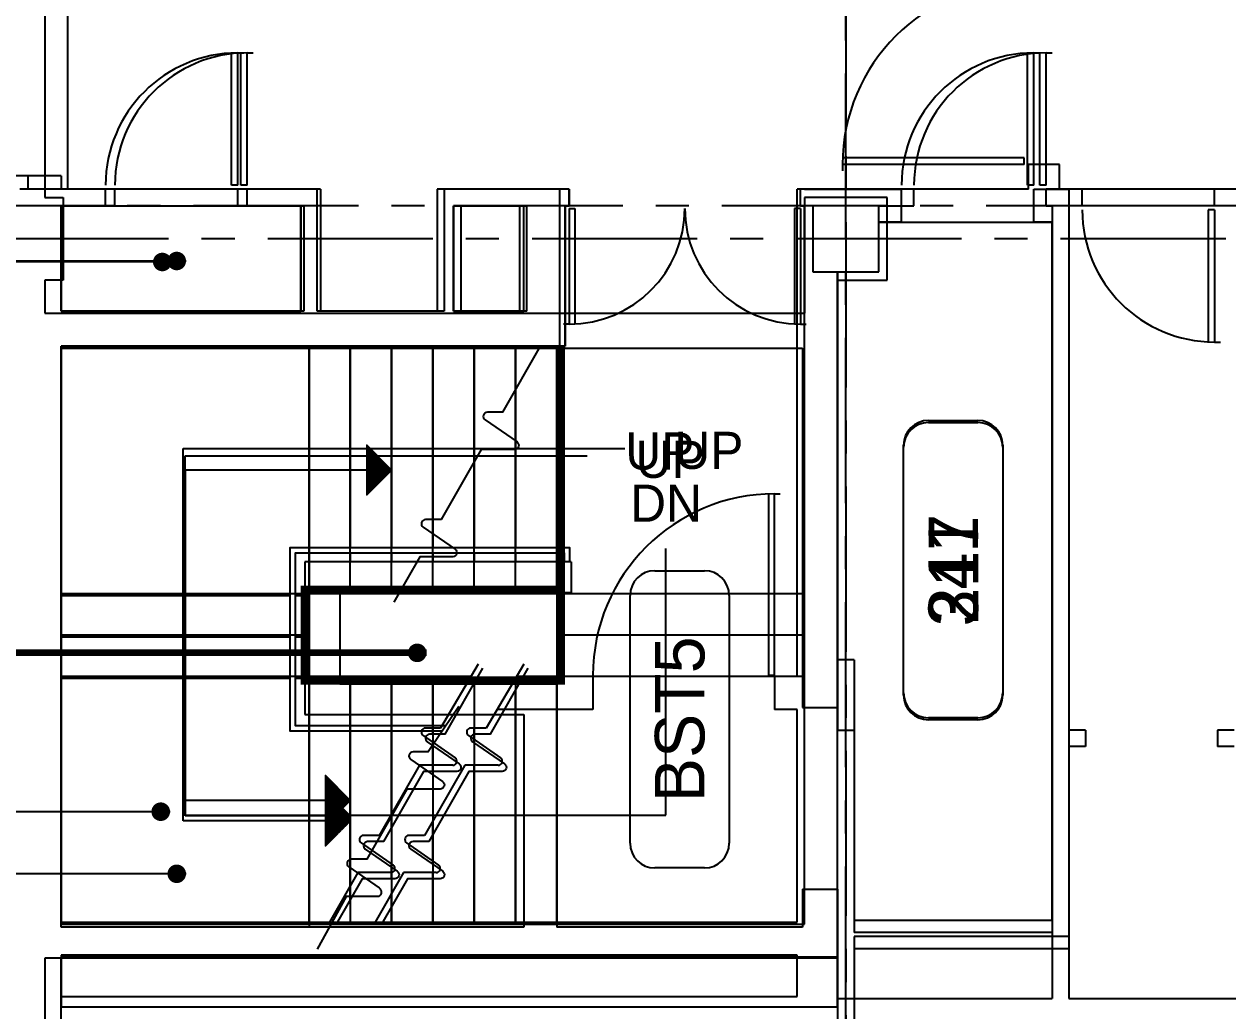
# Model space of a CAD drawing. Header units: inches. Extents: x -116 to 4157, y -436 to 3586.
# Drawn here: x 1763 to 2054.6, y 2678 to 2917 of the extents above; entities that cross this region are included whole.
import ezdxf
from ezdxf.enums import TextEntityAlignment as Align

# ---------------------------------------------------------------- set-up
doc = ezdxf.new("R2010")
doc.units = ezdxf.units.IN
doc.header["$LTSCALE"] = 32
doc.header["$MEASUREMENT"] = 0
doc.linetypes.add('CENTER', pattern=[2, 1.25, -0.25, 0.25, -0.25])
doc.layers.get('0').update_dxf_attribs({"color": 5, "linetype": 'CONTINUOUS'})
for name, color, linetype in [('F1-BLDG1', 7, 'CONTINUOUS'), ('F1-BLDG3', 161, 'CONTINUOUS'), ('F1-BRKLINE', 201, 'CONTINUOUS'), ('F1-DOOR1', 3, 'CONTINUOUS'), ('f1-handrail', 3, 'CONTINUOUS'), ('f1-mtxt', 4, 'CONTINUOUS'), ('F1-RMNOS', 3, 'CONTINUOUS'), ('F1-STAIR1', 24, 'CONTINUOUS'), ('F2-BLDG1', 7, 'CONTINUOUS'), ('F2-BLDG3', 161, 'CONTINUOUS'), ('f2-bldg4', 2, 'CONTINUOUS'), ('F2-BRKLINE', 201, 'CONTINUOUS'), ('F2-DOOR1', 3, 'CONTINUOUS'), ('F2-MTEXT', 4, 'CONTINUOUS'), ('F2-RMNOS', 3, 'CONTINUOUS'), ('F2-STAIR1', 24, 'CONTINUOUS'), ('F2-STAIR2', 32, 'CONTINUOUS'), ('F3-BLDG1', 7, 'CONTINUOUS'), ('F3-BLDG3', 161, 'CONTINUOUS'), ('f3-bldg4', 2, 'CONTINUOUS'), ('F3-BRKLINE', 201, 'CONTINUOUS'), ('F3-DOOR1', 3, 'CONTINUOUS'), ('F3-MTXT', 4, 'CONTINUOUS'), ('F3-RMNOS', 3, 'CONTINUOUS'), ('F3-STAIR1', 24, 'CONTINUOUS'), ('F3-STAIR2', 32, 'CONTINUOUS'), ('FB-BLDG1', 7, 'CONTINUOUS'), ('FB-BRKLINE', 201, 'CONTINUOUS'), ('fb-handrail', 3, 'CONTINUOUS'), ('fb-mtxt', 4, 'CONTINUOUS'), ('FB-RMNOS', 3, 'CONTINUOUS'), ('FB-STAIR1', 24, 'CONTINUOUS')]:
    doc.layers.add(name, color=color, linetype=linetype)
for name, color, linetype, plot in [('F1-CENTER-MISC', 240, 'CENTER', False), ('F1-COLUMN1', 8, 'CONTINUOUS', False), ('F2-COLUMN1', 8, 'CONTINUOUS', False), ('F3-COLUMN1', 8, 'CONTINUOUS', False), ('fb-centermisc1', 20, 'CENTER', False)]:
    doc.layers.add(name, color=color, linetype=linetype, plot=plot)
doc.styles.add('mtxt', font='noting.shx')
doc.styles.add('RMNOS', font='HANDLET.SHX')
doc.styles.get("Standard").update_dxf_attribs({"font": 'TXT.SHX'})
doc.dimstyles.new('STANDARD$7', dxfattribs={"dimscale": 96, "dimtxt": 0.104167, "dimasz": 0.125, "dimexe": 0.0625, "dimexo": 0.0625, "dimgap": 0.052083, "dimtad": 1, "dimdec": 4, "dimzin": 3, "dimdsep": 46, "dimlunit": 4, "dimtxsty": 'Standard', "dimcen": 0.09375, "dimclrd": 2, "dimclre": 256, "dimclrt": 3, "dimadec": 0, "dimazin": 0, "dimtfac": 0.75, "dimtdec": 4, "dimtmove": 1, "dimatfit": 3, "dimfxl": 1, "dimfrac": 1, "dimtolj": 1, "dimtzin": 0, "dimarcsym": 0})

# ---------------------------------------------------------------- blocks, each defined once
blk = doc.blocks.new('ADR-42L')
for p, q in [((0, 43), (-1.5, 43)), ((0, 1), (0, 43)), ((1.5, 1), (1.5, 42.97)), ((0, 1), (1.5, 1))]:
    blk.add_line(p, q)
blk.add_arc((0, 1), 42, 0, 90)
blk = doc.blocks.new('ADR-48R')
for p, q in [((-1.5, 1), (-1.5, 48.98)), ((0, 1), (0, 49)), ((0, 49), (1.5, 49)), ((0, 1), (-1.5, 1))]:
    blk.add_line(p, q)
blk.add_arc((0, 1), 48, 90, 180)
blk = doc.blocks.new('ADR-32R')
for p, q in [((-1.5, 1), (-1.5, 32.96)), ((0, 1), (0, 33)), ((0, 33), (1.5, 33)), ((0, 1), (-1.5, 1))]:
    blk.add_line(p, q)
blk.add_arc((0, 1), 32, 90, 180)
blk = doc.blocks.new('ADR-30L')
for p, q in [((0, 31), (-1.5, 31)), ((0, 1), (0, 31)), ((1.5, 1), (1.5, 30.96)), ((0, 1), (1.5, 1))]:
    blk.add_line(p, q)
blk.add_arc((0, 1), 30, 0, 90)
blk = doc.blocks.new('ADR-30R')
for p, q in [((-1.5, 1), (-1.5, 30.96)), ((0, 31), (1.5, 31)), ((0, 1), (0, 31)), ((0, 1), (-1.5, 1))]:
    blk.add_line(p, q)
blk.add_arc((0, 1), 30, 90, 180)
blk = doc.blocks.new('ADR-32L')
for p, q in [((0, 33), (-1.5, 33)), ((0, 1), (0, 33)), ((1.5, 1), (1.5, 32.96)), ((0, 1), (1.5, 1))]:
    blk.add_line(p, q)
blk.add_arc((0, 1), 32, 0, 90)
blk = doc.blocks.new('RMNOS')
at = {"color": 11}
for p, q in [((-0.3125, 0.125), (0.3125, 0.125)), ((-0.375, -0.0625), (-0.375, 0.0625)), ((0.375, 0.0625), (0.375, -0.0625)), ((0.3125, -0.125), (-0.3125, -0.125))]:
    blk.add_line(p, q, dxfattribs=at)
for centre, start, end in [((-0.3125, 0.0625), 90, 180), ((0.3125, 0.0625), 0, 90), ((-0.3125, -0.0625), 180, 270), ((0.3125, -0.0625), 270, 0)]:
    blk.add_arc(centre, 0.0625, start, end, dxfattribs=at)
at = {"color": 9, "style": 'RMNOS'}
blk.add_attdef('ROOM', text='', height=0.125, dxfattribs=at).set_placement((0, 0), align=Align.MIDDLE)
blk = doc.blocks.new('*X27')
at = {"color": 0}
for p, q in [((1.5, 1.4925), (1.5075, 1.4925)), ((1.5, 1.485), (1.515, 1.485)), ((1.5, 1.4775), (1.5225, 1.4775)), ((1.5, 1.47), (1.53, 1.47)), ((1.5, 1.4625), (1.5375, 1.4625)), ((1.5, 1.455), (1.545, 1.455)), ((1.5, 1.4475), (1.5525, 1.4475)), ((1.5, 1.44), (1.56, 1.44)), ((1.5, 1.4325), (1.5675, 1.4325)), ((1.5, 1.425), (1.575, 1.425)), ((1.5, 1.4175), (1.5825, 1.4175)), ((1.5, 1.41), (1.59, 1.41)), ((1.5, 1.4025), (1.5975, 1.4025)), ((1.5, 1.395), (1.605, 1.395)), ((1.5, 1.3875), (1.6125, 1.3875)), ((1.5, 1.38), (1.62, 1.38)), ((1.5, 1.3725), (1.6275, 1.3725)), ((1.5, 1.365), (1.635, 1.365)), ((1.5, 1.3575), (1.6425, 1.3575)), ((1.5, 1.35), (1.65, 1.35)), ((1.5, 1.3425), (1.6575, 1.3425)), ((1.5, 1.335), (1.665, 1.335)), ((1.5, 1.3275), (1.6725, 1.3275)), ((1.5, 1.32), (1.68, 1.32)), ((1.5, 1.3125), (1.6875, 1.3125)), ((1.5, 1.305), (1.695, 1.305)), ((1.5, 1.2975), (1.7025, 1.2975)), ((1.5, 1.29), (1.71, 1.29)), ((1.5, 1.2825), (1.7175, 1.2825)), ((1.5, 1.275), (1.725, 1.275)), ((1.5, 1.2675), (1.7325, 1.2675)), ((1.5, 1.26), (1.74, 1.26)), ((1.5, 1.2525), (1.7475, 1.2525)), ((1.5, 1.245), (1.755, 1.245)), ((1.5, 1.2375), (1.7625, 1.2375)), ((1.5, 1.23), (1.77, 1.23)), ((1.5, 1.2225), (1.7775, 1.2225)), ((1.5, 1.215), (1.785, 1.215)), ((1.5, 1.2075), (1.7925, 1.2075)), ((1.5, 1.2), (1.8, 1.2)), ((1.5, 1.1925), (1.8075, 1.1925)), ((1.5, 1.185), (1.815, 1.185)), ((1.5, 1.1775), (1.8225, 1.1775)), ((1.5, 1.17), (1.83, 1.17)), ((1.5, 1.1625), (1.8375, 1.1625)), ((1.5, 1.155), (1.845, 1.155)), ((1.5, 1.1475), (1.8525, 1.1475)), ((1.5, 1.14), (1.86, 1.14)), ((1.5, 1.1325), (1.8675, 1.1325)), ((1.5, 1.125), (1.875, 1.125)), ((1.5, 1.1175), (1.8825, 1.1175)), ((1.5, 1.11), (1.89, 1.11)), ((1.5, 1.1025), (1.8975, 1.1025)), ((1.5, 1.095), (1.905, 1.095)), ((1.5, 1.0875), (1.9125, 1.0875)), ((1.5, 1.08), (1.92, 1.08)), ((1.5, 1.0725), (1.9275, 1.0725)), ((1.5, 1.065), (1.935, 1.065)), ((1.5, 1.0575), (1.9425, 1.0575)), ((1.5, 1.05), (1.95, 1.05)), ((1.5, 1.0425), (1.9575, 1.0425)), ((1.5, 1.035), (1.965, 1.035)), ((1.5, 1.0275), (1.9725, 1.0275)), ((1.5, 1.02), (1.98, 1.02)), ((1.5, 1.0125), (1.9875, 1.0125)), ((1.5, 1.005), (1.995, 1.005)), ((1.5, 0.9975), (1.9975, 0.9975)), ((1.5, 0.99), (1.99, 0.99)), ((1.5, 0.9825), (1.9825, 0.9825)), ((1.5, 0.975), (1.975, 0.975)), ((1.5, 0.9675), (1.9675, 0.9675)), ((1.5, 0.96), (1.96, 0.96)), ((1.5, 0.9525), (1.9525, 0.9525)), ((1.5, 0.945), (1.945, 0.945)), ((1.5, 0.9375), (1.9375, 0.9375)), ((1.5, 0.93), (1.93, 0.93)), ((1.5, 0.9225), (1.9225, 0.9225)), ((1.5, 0.915), (1.915, 0.915)), ((1.5, 0.9075), (1.9075, 0.9075)), ((1.5, 0.9), (1.9, 0.9)), ((1.5, 0.8925), (1.8925, 0.8925)), ((1.5, 0.885), (1.885, 0.885)), ((1.5, 0.8775), (1.8775, 0.8775)), ((1.5, 0.87), (1.87, 0.87)), ((1.5, 0.8625), (1.8625, 0.8625)), ((1.5, 0.855), (1.855, 0.855)), ((1.5, 0.8475), (1.8475, 0.8475)), ((1.5, 0.84), (1.84, 0.84)), ((1.5, 0.8325), (1.8325, 0.8325)), ((1.5, 0.825), (1.825, 0.825)), ((1.5, 0.8175), (1.8175, 0.8175)), ((1.5, 0.81), (1.81, 0.81)), ((1.5, 0.8025), (1.8025, 0.8025)), ((1.5, 0.795), (1.795, 0.795)), ((1.5, 0.7875), (1.7875, 0.7875)), ((1.5, 0.78), (1.78, 0.78)), ((1.5, 0.7725), (1.7725, 0.7725)), ((1.5, 0.765), (1.765, 0.765)), ((1.5, 0.7575), (1.7575, 0.7575)), ((1.5, 0.75), (1.75, 0.75)), ((1.5, 0.7425), (1.7425, 0.7425)), ((1.5, 0.735), (1.735, 0.735)), ((1.5, 0.7275), (1.7275, 0.7275)), ((1.5, 0.72), (1.72, 0.72)), ((1.5, 0.7125), (1.7125, 0.7125)), ((1.5, 0.705), (1.705, 0.705)), ((1.5, 0.6975), (1.6975, 0.6975)), ((1.5, 0.69), (1.69, 0.69)), ((1.5, 0.6825), (1.6825, 0.6825)), ((1.5, 0.675), (1.675, 0.675)), ((1.5, 0.6675), (1.6675, 0.6675)), ((1.5, 0.66), (1.66, 0.66)), ((1.5, 0.6525), (1.6525, 0.6525)), ((1.5, 0.645), (1.645, 0.645)), ((1.5, 0.6375), (1.6375, 0.6375)), ((1.5, 0.63), (1.63, 0.63)), ((1.5, 0.6225), (1.6225, 0.6225)), ((1.5, 0.615), (1.615, 0.615)), ((1.5, 0.6075), (1.6075, 0.6075)), ((1.5, 0.6), (1.6, 0.6)), ((1.5, 0.5925), (1.5925, 0.5925)), ((1.5, 0.585), (1.585, 0.585)), ((1.5, 0.5775), (1.5775, 0.5775)), ((1.5, 0.57), (1.57, 0.57)), ((1.5, 0.5625), (1.5625, 0.5625)), ((1.5, 0.555), (1.555, 0.555)), ((1.5, 0.5475), (1.5475, 0.5475)), ((1.5, 0.54), (1.54, 0.54)), ((1.5, 0.5325), (1.5325, 0.5325)), ((1.5, 0.525), (1.525, 0.525)), ((1.5, 0.5175), (1.5175, 0.5175)), ((1.5, 0.51), (1.51, 0.51)), ((1.5, 0.5025), (1.5025, 0.5025))]:
    blk.add_line(p, q, dxfattribs=at)
blk = doc.blocks.new('ARROW2')
blk.add_line((-0.5, 0), (-1, 0))
blk.add_lwpolyline([(0, 0), (-0.5, 0.5), (-0.5, -0.5)], close=True)
blk.add_blockref('*X27', (-2, -1))
blk = doc.blocks.new('ARROWD')
blk.add_line((0, 0), (-1, 0))
at = {"const_width": 0.1875}
blk.add_lwpolyline([(-0.28125, 0, 1), (-0.09375, 0, 1)], format="xyb", close=True, dxfattribs=at)

msp = doc.modelspace()

# ---------------------------------------------------------------- linework, layer by layer
at = {"layer": 'F1-BLDG1'}
for p, q in [((2013.78, 2883), (2006.28, 2883)), ((2006.28, 2877), (2006.28, 2883)), ((2013.78, 2877), (2013.78, 2883)), ((1834.78, 2877), (1762.03, 2877)), ((1834.78, 2877), (1834.78, 2847.5)), ((1864.78, 2877), (1864.78, 2847.5)), ((1892.78, 2877), (1864.78, 2877)), ((1892.78, 2839), (1892.78, 2877)), ((1950.28, 2759), (1950.28, 2877)), ((2006.28, 2877), (1950.28, 2877)), ((2163.03, 2877), (2013.78, 2877)), ((2129.78, 2873), (2016.03, 2873)), ((2016.03, 2873), (2016.03, 2681)), ((1864.78, 2847.5), (1834.78, 2847.5)), ((1892.78, 2839), (1772.03, 2839)), ((1772.03, 2839), (1772.03, 2699.5)), ((1900.78, 2759), (1882.32, 2759)), ((1900.78, 2759), (1900.78, 2751)), ((1950.28, 2759), (1944.78, 2759)), ((1944.78, 2759), (1944.78, 2751)), ((1900.78, 2751), (1877.75, 2751)), ((1950.28, 2751), (1944.78, 2751)), ((1950.28, 2699.5), (1950.28, 2751)), ((1772.03, 2699.5), (1950.28, 2699.5)), ((1950.28, 2681.5), (1950.28, 2691.5)), ((2016.03, 2681), (2060.03, 2681))]:
    msp.add_line(p, q, dxfattribs=at)
at = {"layer": 'F1-BLDG3'}
for p, q in [((1772.03, 2847.5), (1772.03, 2873)), ((1772.03, 2873), (1830.78, 2873)), ((1830.78, 2873), (1830.78, 2847.5)), ((1868.78, 2873), (1884.78, 2873)), ((1868.78, 2873), (1868.78, 2847.5)), ((1884.78, 2847.5), (1884.78, 2873)), ((1970.03, 2857), (1970.03, 2869)), ((1970.03, 2869), (2012.03, 2869)), ((2012.03, 2869), (2012.03, 2681)), ((1960.03, 2857), (1970.03, 2857)), ((1960.03, 2681), (1960.03, 2857)), ((1830.78, 2847.5), (1772.03, 2847.5)), ((1884.78, 2847.5), (1868.78, 2847.5)), ((1950.28, 2691.5), (1772.03, 2691.5)), ((1772.03, 2691.5), (1772.03, 2681.5)), ((1772.03, 2681.5), (1950.28, 2681.5)), ((1960.03, 2681), (2012.03, 2681))]:
    msp.add_line(p, q, dxfattribs=at)
at = {"layer": 'F1-BRKLINE'}
for p, q in [((1873.03, 2762), (1863.89, 2746.5)), ((1884.03, 2762), (1874.89, 2746.5)), ((1863.89, 2746.5), (1860.23, 2746.5)), ((1874.89, 2746.5), (1871.23, 2746.5)), ((1859.66, 2744.68), (1867.4, 2739.32)), ((1870.66, 2744.68), (1878.4, 2739.32)), ((1858.75, 2737.5), (1849.03, 2720.5)), ((1866.83, 2737.5), (1858.75, 2737.5)), ((1869.75, 2737.5), (1860.03, 2720.5)), ((1877.83, 2737.5), (1869.75, 2737.5)), ((1849.03, 2720.5), (1845.23, 2720.5)), ((1860.03, 2720.5), (1856.23, 2720.5)), ((1844.66, 2718.68), (1852.4, 2713.32)), ((1855.66, 2718.68), (1863.4, 2713.32)), ((1843.89, 2711.5), (1837.03, 2699.5)), ((1851.83, 2711.5), (1843.89, 2711.5)), ((1854.89, 2711.5), (1848.03, 2699.5)), ((1862.83, 2711.5), (1854.89, 2711.5))]:
    msp.add_line(p, q, dxfattribs=at)
for centre, start, end in [((1860.23, 2745.5), 90, 235.3048), ((1871.23, 2745.5), 90, 235.3048), ((1866.83, 2738.5), 270, 55.3048), ((1877.83, 2738.5), 270, 55.3048), ((1845.23, 2719.5), 90, 235.3048), ((1851.83, 2712.5), 270, 55.3048), ((1862.83, 2712.5), 270, 55.3048)]:
    msp.add_arc(centre, 1, start, end, dxfattribs=at)
at = {"layer": 'F1-CENTER-MISC'}
for p, q in [((1962.03, 3317), (1962.03, 2417)), ((3956.03, 2873), (1688.03, 2873))]:
    msp.add_line(p, q, dxfattribs=at)
at = {"layer": 'F1-COLUMN1'}
for p, q in [((1970.03, 2873), (1954.03, 2873)), ((1954.03, 2873), (1954.03, 2857)), ((1970.03, 2857), (1970.03, 2873)), ((1954.03, 2857), (1970.03, 2857))]:
    msp.add_line(p, q, dxfattribs=at)
at = {"layer": 'f1-handrail'}
msp.add_line((1892.03, 2779.37), (1892.03, 2780.62), dxfattribs=at)
for points in [[(1892.03, 2780.62), (1830.41, 2780.62), (1830.41, 2757.37), (1870.3, 2757.37)], [(1892.03, 2779.37), (1831.66, 2779.37), (1831.66, 2758.62), (1871.04, 2758.62)]]:
    msp.add_lwpolyline(points, dxfattribs=at)
at = {"layer": 'f1-mtxt'}
for p, q in [((1802.03, 2725.25), (1802.03, 2812.41)), ((1802.03, 2812.41), (1899.37, 2812.41)), ((1830.03, 2725.25), (1802.03, 2725.25))]:
    msp.add_line(p, q, dxfattribs=at)
at = {"layer": 'F1-STAIR1'}
for p, q in [((1832.03, 2839), (1832.03, 2780.62)), ((1842.03, 2780.62), (1842.03, 2839)), ((1852.03, 2780.62), (1852.03, 2839)), ((1862.03, 2780.62), (1862.03, 2839)), ((1872.03, 2780.62), (1872.03, 2839)), ((1882.03, 2780.62), (1882.03, 2839)), ((1892.03, 2839), (1892.03, 2780.62)), ((1830.41, 2779), (1772.03, 2779)), ((1892.03, 2779), (1831.66, 2779)), ((1832.03, 2779.37), (1832.03, 2758.62)), ((1842.03, 2779), (1842.03, 2779.37)), ((1852.03, 2779), (1852.03, 2779.37)), ((1862.03, 2779), (1862.03, 2779.37)), ((1872.03, 2779), (1872.03, 2779.37)), ((1882.03, 2779), (1882.03, 2779.37)), ((1892.03, 2779.37), (1892.03, 2759)), ((1830.41, 2769), (1772.03, 2769)), ((1832.03, 2769), (1831.66, 2769)), ((1830.41, 2759), (1772.03, 2759)), ((1871.32, 2759), (1831.66, 2759)), ((1842.03, 2758.62), (1842.03, 2759)), ((1852.03, 2758.62), (1852.03, 2759)), ((1862.03, 2758.62), (1862.03, 2759)), ((1832.03, 2757.37), (1832.03, 2699.5)), ((1842.03, 2708.25), (1842.03, 2757.37)), ((1852.03, 2725.75), (1852.03, 2757.37)), ((1862.03, 2746.5), (1862.03, 2757.37)), ((1882.03, 2699.5), (1882.03, 2751)), ((1892.03, 2751), (1892.03, 2699.5)), ((1872.03, 2743.73), (1872.03, 2746.5)), ((1862.03, 2737.5), (1862.03, 2743.04)), ((1872.03, 2699.5), (1872.03, 2737.5)), ((1862.03, 2714.27), (1862.03, 2724)), ((1852.03, 2711.52), (1852.03, 2713.58)), ((1862.03, 2699.5), (1862.03, 2711.5)), ((1852.03, 2699.5), (1852.03, 2706.5))]:
    msp.add_line(p, q, dxfattribs=at)
msp.add_arc((1856.23, 2719.5), 1, 90, 235.3048, dxfattribs=at)
at = {"layer": 'F2-BLDG1'}
for p, q in [((1772.03, 2880.25), (1756.03, 2880.25)), ((1772.03, 2880.25), (1772.03, 2877)), ((1782.78, 2877), (1772.03, 2877)), ((1782.78, 2873), (1782.78, 2877)), ((1814.78, 2873), (1814.78, 2877)), ((1834.03, 2877), (1814.78, 2877)), ((1834.03, 2847.5), (1834.03, 2877)), ((1863.03, 2877), (1863.03, 2847.5)), ((1895.03, 2877), (1863.03, 2877)), ((1895.03, 2877), (1895.03, 2873)), ((1952.03, 2877), (1951.03, 2877)), ((1951.03, 2873), (1951.03, 2877)), ((1978.53, 2877), (1952.03, 2877)), ((1978.53, 2873), (1978.53, 2877)), ((2019.28, 2877), (2010.53, 2877)), ((2010.53, 2873), (2010.53, 2877)), ((2019.28, 2873), (2019.28, 2877)), ((2051.28, 2873), (2051.28, 2877)), ((2197.28, 2877), (2051.28, 2877)), ((1772.03, 2847.5), (1772.03, 2873)), ((1772.03, 2873), (1782.78, 2873)), ((1814.78, 2873), (1830.03, 2873)), ((1830.03, 2873), (1830.03, 2847.5)), ((1894.03, 2873), (1894.03, 2839)), ((1894.03, 2873), (1895.03, 2873)), ((1951.03, 2873), (1952.03, 2873)), ((1952.03, 2699), (1952.03, 2873)), ((1970.03, 2873), (1978.53, 2873)), ((1970.03, 2857), (1970.03, 2873)), ((2010.53, 2873), (2012.03, 2873)), ((2012.03, 2873), (2012.03, 2697)), ((2016.03, 2873), (2016.03, 2693)), ((2019.28, 2873), (2016.03, 2873)), ((2056.03, 2873), (2051.28, 2873)), ((1960.03, 2763), (1960.03, 2857)), ((1960.03, 2857), (1970.03, 2857)), ((1830.03, 2847.5), (1772.03, 2847.5)), ((1863.03, 2847.5), (1834.03, 2847.5)), ((1894.03, 2839), (1772.03, 2839)), ((1772.03, 2839), (1772.03, 2699)), ((1964.03, 2763), (1960.03, 2763)), ((1964.03, 2763), (1964.03, 2697)), ((1772.03, 2699), (1952.03, 2699)), ((2012.03, 2697), (1964.03, 2697)), ((2016.03, 2693), (1964.03, 2693)), ((1964.03, 2693), (1964.03, 2633.25))]:
    msp.add_line(p, q, dxfattribs=at)
at = {"layer": 'F2-BLDG3'}
for p, q in [((1867.03, 2847.5), (1867.03, 2873)), ((1867.03, 2873), (1883.03, 2873)), ((1883.03, 2873), (1883.03, 2847.5)), ((1883.03, 2847.5), (1867.03, 2847.5)), ((1772.03, 2673.5), (1772.03, 2691)), ((1772.03, 2691), (1960.03, 2691)), ((1960.03, 2691), (1960.03, 2673.5))]:
    msp.add_line(p, q, dxfattribs=at)
at = {"layer": 'f2-bldg4'}
msp.add_line((1773.53, 2973), (1773.53, 2877), dxfattribs=at)
at = {"layer": 'F2-BRKLINE'}
for points in [[(1874.03, 2761), (1864.89, 2745), (1861.23, 2745, 0.735278), (1860.66, 2743.18), (1868.4, 2737.82, -0.735278), (1867.83, 2736), (1859.75, 2736), (1850.03, 2719), (1846.23, 2719, 0.735278), (1845.66, 2717.18), (1853.4, 2711.82, -0.735278), (1852.83, 2710), (1844.89, 2710), (1838.6, 2699)], [(1885.03, 2761), (1875.89, 2745), (1872.23, 2745, 0.735278), (1871.66, 2743.18), (1879.4, 2737.82, -0.735278), (1878.83, 2736), (1870.75, 2736), (1861.03, 2719), (1857.23, 2719, 0.735278), (1856.66, 2717.18), (1864.4, 2711.82, -0.735278), (1863.83, 2710), (1855.89, 2710), (1849.6, 2699)]]:
    msp.add_lwpolyline(points, format="xyb", dxfattribs=at)
at = {"layer": 'F2-COLUMN1'}
for p, q in [((1954.03, 2873), (1954.03, 2857)), ((1970.03, 2873), (1954.03, 2873)), ((1970.03, 2857), (1970.03, 2873)), ((1954.03, 2857), (1970.03, 2857))]:
    msp.add_line(p, q, dxfattribs=at)
at = {"layer": 'F2-MTEXT'}
for p, q in [((1802.03, 2729), (1802.03, 2812.41)), ((1802.03, 2812.41), (1899.37, 2812.41)), ((1830.03, 2729), (1802.03, 2729))]:
    msp.add_line(p, q, dxfattribs=at)
at = {"layer": 'F2-RMNOS', "color": 3}
for p, q in [((1786.75, 2859.38), (1736.62, 2859.38)), ((1798.75, 2859.38), (1786.75, 2859.38)), ((1786.38, 2726.25), (1736.62, 2726.25)), ((1798.38, 2726.25), (1786.38, 2726.25))]:
    msp.add_line(p, q, dxfattribs=at)
at = {"layer": 'F2-RMNOS', "color": 3, "const_width": 2.25}
for points in [[(1795.38, 2859.38, 1), (1797.62, 2859.38, 1)], [(1795, 2726.25, 1), (1797.25, 2726.25, 1)]]:
    msp.add_lwpolyline(points, format="xyb", close=True, dxfattribs=at)
at = {"layer": 'F2-STAIR1'}
for p, q in [((1832.03, 2780), (1832.03, 2839)), ((1842.03, 2780), (1842.03, 2839)), ((1852.03, 2780), (1852.03, 2839)), ((1862.03, 2780), (1862.03, 2839)), ((1872.03, 2780), (1872.03, 2839)), ((1882.03, 2780), (1882.03, 2839)), ((1892.03, 2780), (1892.03, 2839)), ((1832.03, 2779), (1772.03, 2779)), ((1952.03, 2779), (1892.03, 2779)), ((1832.03, 2769), (1772.03, 2769)), ((1952.03, 2769), (1892.03, 2769)), ((1832.03, 2759), (1772.03, 2759)), ((1832.03, 2699), (1832.03, 2759)), ((1842.03, 2705), (1842.03, 2759)), ((1852.03, 2722.5), (1852.03, 2759)), ((1862.03, 2745), (1862.03, 2759)), ((1892.03, 2699), (1892.03, 2759)), ((1952.03, 2759), (1892.03, 2759)), ((1882.03, 2699), (1882.03, 2755.75)), ((1872.03, 2742.92), (1872.03, 2744.98)), ((1862.03, 2736), (1862.03, 2742.23)), ((1872.03, 2699), (1872.03, 2736)), ((1862.03, 2713.46), (1862.03, 2720.75)), ((1852.03, 2710), (1852.03, 2712.77)), ((1862.03, 2699), (1862.03, 2710))]:
    msp.add_line(p, q, dxfattribs=at)
at = {"layer": 'F2-STAIR2', "const_width": 2}
msp.add_lwpolyline([(1884.03, 2758), (1893.03, 2758), (1893.03, 2780), (1831.03, 2780), (1831.03, 2758), (1872.03, 2758)], dxfattribs=at)
at = {"layer": 'F3-BLDG1'}
for p, q in [((1764.03, 2880.25), (1756.03, 2880.25)), ((1764.03, 2877), (1764.03, 2880.25)), ((1785.03, 2877), (1764.03, 2877)), ((1785.03, 2873), (1785.03, 2877)), ((1834.03, 2877), (1817.03, 2877)), ((1817.03, 2873), (1817.03, 2877)), ((1834.03, 2847.5), (1834.03, 2877)), ((1863.03, 2877), (1863.03, 2847.5)), ((1895.03, 2877), (1863.03, 2877)), ((1895.03, 2873), (1895.03, 2877)), ((1952.03, 2877), (1951.03, 2877)), ((1951.03, 2873), (1951.03, 2877)), ((1952.03, 2877), (1975.53, 2877)), ((1975.53, 2869), (1975.53, 2877)), ((2007.53, 2869), (2007.53, 2877)), ((2007.53, 2877), (2016.03, 2877)), ((2016.03, 2877), (2016.03, 2746)), ((1772.03, 2873), (1772.03, 2847.5)), ((1785.03, 2873), (1772.03, 2873)), ((1830.03, 2873), (1817.03, 2873)), ((1830.03, 2847.5), (1830.03, 2873)), ((1894.03, 2839), (1894.03, 2873)), ((1895.03, 2873), (1894.03, 2873)), ((1952.03, 2873), (1951.03, 2873)), ((1952.03, 2699), (1952.03, 2873)), ((1975.53, 2869), (1970.03, 2869)), ((1970.03, 2857), (1970.03, 2869)), ((2012.03, 2869), (2007.53, 2869)), ((2012.03, 2700), (2012.03, 2869)), ((1960.03, 2857), (1960.03, 2746)), ((1960.03, 2857), (1970.03, 2857)), ((1772.03, 2847.5), (1830.03, 2847.5)), ((1863.03, 2847.5), (1834.03, 2847.5)), ((1772.03, 2699), (1772.03, 2839)), ((1772.03, 2839), (1894.03, 2839)), ((1960.03, 2746), (1964.03, 2746)), ((1964.03, 2746), (1964.03, 2700)), ((2020.03, 2746), (2016.03, 2746)), ((2020.03, 2746), (2020.03, 2742)), ((2056.03, 2746), (2052.03, 2746)), ((2052.03, 2746), (2052.03, 2742)), ((2020.03, 2742), (2016.03, 2742)), ((2016.03, 2742), (2016.03, 2696)), ((2056.03, 2742), (2052.03, 2742)), ((1964.03, 2700), (2012.03, 2700)), ((1772.03, 2699), (1952.03, 2699)), ((2016.03, 2696), (1964.03, 2696)), ((1964.03, 2696), (1964.03, 2641.5))]:
    msp.add_line(p, q, dxfattribs=at)
at = {"layer": 'F3-BLDG3'}
for p, q in [((1884.03, 2873), (1867.03, 2873)), ((1867.03, 2873), (1867.03, 2847.5)), ((1884.03, 2847.5), (1884.03, 2873)), ((1867.03, 2847.5), (1884.03, 2847.5)), ((1772.03, 2691), (1772.03, 2679)), ((1960.03, 2691), (1772.03, 2691)), ((1960.03, 2679), (1960.03, 2691)), ((1772.03, 2679), (1960.03, 2679))]:
    msp.add_line(p, q, dxfattribs=at)
at = {"layer": 'f3-bldg4'}
msp.add_line((1773.53, 2973), (1773.53, 2877), dxfattribs=at)
at = {"layer": 'F3-BRKLINE'}
msp.add_lwpolyline([(1888.03, 2839), (1878.89, 2823), (1875.23, 2823, 0.735278), (1874.66, 2821.18), (1882.4, 2815.82, -0.735278), (1881.83, 2814), (1873.75, 2814), (1864.03, 2797), (1860.23, 2797, 0.735278), (1859.66, 2795.18), (1867.4, 2789.82, -0.735278), (1866.83, 2788), (1858.89, 2788), (1852.6, 2777)], format="xyb", dxfattribs=at)
at = {"layer": 'F3-COLUMN1'}
for p, q in [((1970.03, 2873), (1954.03, 2873)), ((1954.03, 2873), (1954.03, 2857)), ((1970.03, 2857), (1970.03, 2873)), ((1954.03, 2857), (1970.03, 2857))]:
    msp.add_line(p, q, dxfattribs=at)
at = {"layer": 'F3-MTXT'}
for p, q in [((1802.03, 2809), (1802.03, 2725.45)), ((1840.03, 2809), (1802.03, 2809)), ((1918.46, 2725.45), (1918.46, 2789.97)), ((1802.03, 2725.45), (1918.46, 2725.45))]:
    msp.add_line(p, q, dxfattribs=at)
at = {"layer": 'F3-RMNOS', "color": 3}
for p, q in [((1790.25, 2859.62), (1736.6, 2859.62)), ((1802.25, 2859.62), (1790.25, 2859.62)), ((1790.25, 2711.21), (1736.6, 2711.21)), ((1802.25, 2711.21), (1790.25, 2711.21))]:
    msp.add_line(p, q, dxfattribs=at)
at = {"layer": 'F3-RMNOS', "color": 3, "const_width": 2.25}
for points in [[(1798.88, 2859.62, 1), (1801.12, 2859.62, 1)], [(1798.88, 2711.21, 1), (1801.12, 2711.21, 1)]]:
    msp.add_lwpolyline(points, format="xyb", close=True, dxfattribs=at)
at = {"layer": 'F3-STAIR1'}
for p, q in [((1832.03, 2779), (1832.03, 2839)), ((1842.03, 2779), (1842.03, 2839)), ((1852.03, 2779), (1852.03, 2839)), ((1862.03, 2797), (1862.03, 2839)), ((1872.03, 2811), (1872.03, 2839)), ((1882.03, 2828.5), (1882.03, 2839)), ((1882.03, 2814.02), (1882.03, 2816.08)), ((1862.03, 2788), (1862.03, 2793.54)), ((1832.03, 2779), (1772.03, 2779)), ((1952.03, 2779), (1892.03, 2779)), ((1832.03, 2769), (1772.03, 2769)), ((1952.03, 2769), (1892.03, 2769)), ((1832.03, 2759), (1772.03, 2759)), ((1832.03, 2759), (1832.03, 2699)), ((1842.03, 2759), (1842.03, 2699)), ((1852.03, 2759), (1852.03, 2699)), ((1862.03, 2759), (1862.03, 2699)), ((1872.03, 2759), (1872.03, 2699)), ((1882.03, 2759), (1882.03, 2699)), ((1952.03, 2759), (1892.03, 2759)), ((1892.03, 2759), (1892.03, 2699))]:
    msp.add_line(p, q, dxfattribs=at)
at = {"layer": 'F3-STAIR2', "const_width": 2}
msp.add_lwpolyline([(1893.03, 2839), (1893.03, 2758), (1831.03, 2758), (1831.03, 2780), (1854.03, 2780)], dxfattribs=at)
at = {"layer": 'FB-BLDG1'}
for p, q in [((1768.03, 2957), (1768.03, 2875)), ((1768.03, 2875), (1772.53, 2875)), ((1772.53, 2875), (1772.53, 2855)), ((1972.03, 2875), (1952.03, 2875)), ((1952.03, 2875), (1952.03, 2855)), ((1972.03, 2855), (1972.03, 2875)), ((1772.53, 2855), (1768.03, 2855)), ((1768.03, 2855), (1768.03, 2847)), ((1952.03, 2855), (1952.03, 2847)), ((1960.03, 2855), (1960.03, 2751.5)), ((1960.03, 2855), (1972.03, 2855)), ((1768.03, 2847), (1952.03, 2847)), ((1772.03, 2698.25), (1772.03, 2838.5)), ((1772.03, 2838.5), (1951.53, 2838.5)), ((1951.53, 2838.5), (1951.53, 2751.5)), ((1895.53, 2786.75), (1831.03, 2786.75)), ((1831.03, 2786.75), (1831.03, 2749.75)), ((1895.53, 2786.75), (1895.53, 2779.25)), ((1839.53, 2779.25), (1839.53, 2757.25)), ((1895.53, 2779.25), (1839.53, 2779.25)), ((1839.53, 2757.25), (1892.03, 2757.25)), ((1892.03, 2757.25), (1892.03, 2698.25)), ((1831.03, 2749.75), (1884.03, 2749.75)), ((1884.03, 2749.75), (1884.03, 2698.25)), ((1951.53, 2751.5), (1960.03, 2751.5)), ((1951.53, 2707.5), (1951.53, 2698.25)), ((1951.53, 2707.5), (1960.03, 2707.5)), ((1960.03, 2707.5), (1960.03, 2690.75)), ((1884.03, 2698.25), (1772.03, 2698.25)), ((1951.53, 2698.25), (1892.03, 2698.25)), ((1960.03, 2690.75), (1768.03, 2690.75)), ((1768.03, 2690.75), (1768.03, 2595))]:
    msp.add_line(p, q, dxfattribs=at)
at = {"layer": 'FB-BRKLINE'}
msp.add_lwpolyline([(1868.31, 2751.74), (1860.88, 2740.74), (1857.23, 2740.74, 0.735278), (1856.66, 2738.92), (1864.39, 2733.56, -0.735278), (1863.83, 2731.74), (1855.74, 2731.74), (1846.03, 2714.74), (1842.23, 2714.74, 0.735278), (1841.66, 2712.92), (1849.03, 2707.82, -0.587164), (1848.83, 2705.74), (1841.03, 2705.74), (1834.03, 2692.99)], format="xyb", dxfattribs=at)
at = {"layer": 'fb-centermisc1'}
for p, q in [((1962.03, 2417), (1962.03, 3317)), ((3910.03, 2865), (1745.03, 2865))]:
    msp.add_line(p, q, dxfattribs=at)
at = {"layer": 'fb-handrail'}
for points in [[(1895.16, 2786.75), (1895.16, 2790.12), (1827.41, 2790.12), (1827.41, 2745.87), (1864.35, 2745.87)], [(1893.91, 2786.75), (1893.91, 2788.87), (1828.66, 2788.87), (1828.66, 2747.12), (1865.19, 2747.12)]]:
    msp.add_lwpolyline(points, dxfattribs=at)
at = {"layer": 'fb-mtxt'}
for p, q in [((1801.53, 2814.24), (1908.49, 2814.24)), ((1801.53, 2724), (1801.53, 2814.24)), ((1830.03, 2724), (1801.53, 2724))]:
    msp.add_line(p, q, dxfattribs=at)
at = {"layer": 'FB-STAIR1'}
for p, q in [((1832.03, 2838.5), (1832.03, 2790.12)), ((1842.03, 2838.5), (1842.03, 2790.12)), ((1852.03, 2838.5), (1852.03, 2790.12)), ((1862.03, 2838.5), (1862.03, 2790.12)), ((1872.03, 2838.5), (1872.03, 2790.12)), ((1882.03, 2838.5), (1882.03, 2790.12)), ((1892.03, 2838.5), (1892.03, 2790.12)), ((1832.03, 2788.87), (1832.03, 2786.75)), ((1842.03, 2788.87), (1842.03, 2786.75)), ((1852.03, 2788.87), (1852.03, 2786.75)), ((1862.03, 2788.87), (1862.03, 2786.75)), ((1872.03, 2788.87), (1872.03, 2786.75)), ((1882.03, 2788.87), (1882.03, 2786.75)), ((1892.03, 2788.87), (1892.03, 2786.75)), ((1827.41, 2778.5), (1772.03, 2778.5)), ((1831.03, 2778.5), (1828.66, 2778.5)), ((1827.41, 2768.5), (1772.03, 2768.5)), ((1831.03, 2768.5), (1828.66, 2768.5)), ((1827.41, 2758.5), (1772.03, 2758.5)), ((1831.03, 2758.5), (1828.66, 2758.5)), ((1832.03, 2749.75), (1832.03, 2747.12)), ((1842.03, 2749.75), (1842.03, 2747.12)), ((1852.03, 2749.75), (1852.03, 2747.12)), ((1862.03, 2749.75), (1862.03, 2747.12)), ((1832.03, 2745.87), (1832.03, 2698.25)), ((1842.03, 2745.87), (1842.03, 2714.72)), ((1852.03, 2745.87), (1852.03, 2725.25)), ((1862.03, 2745.87), (1862.03, 2742.44)), ((1862.03, 2735.2), (1862.03, 2731.74)), ((1842.03, 2712.66), (1842.03, 2705.74))]:
    msp.add_line(p, q, dxfattribs=at)

# ---------------------------------------------------------------- block references
at = {"layer": 'F1-DOOR1', "xscale": 1.047619047619048, "yscale": 1.047619047619048, "zscale": 1.047619047619048, "rotation": 90}
msp.add_blockref('ADR-42L', (2006.28, 2883), dxfattribs=at)
at = {"layer": 'F1-DOOR1', "xscale": 0.916666666666667, "yscale": 0.916666666666667, "zscale": 0.916666666666667}
msp.add_blockref('ADR-48R', (1944.78, 2758.33), dxfattribs=at)
at = {"layer": 'f1-mtxt', "xscale": 12, "yscale": 12, "zscale": 12}
msp.add_blockref('ARROW2', (1842.03, 2725.25), dxfattribs=at)
at = {"layer": 'F2-DOOR1'}
for p in [(1814.78, 2877), (2010.53, 2877)]:
    msp.add_blockref('ADR-32R', p, dxfattribs=at)
at = {"layer": 'F2-DOOR1', "xscale": 0.933333333333333, "yscale": 0.933333333333333, "zscale": 0.933333333333333, "rotation": 180}
for name, p in [('ADR-30R', (1895.03, 2873.27)), ('ADR-30L', (1951.03, 2873.27))]:
    msp.add_blockref(name, p, dxfattribs=at)
at = {"layer": 'F2-DOOR1', "rotation": 180}
msp.add_blockref('ADR-32L', (2051.28, 2873), dxfattribs=at)
at = {"layer": 'F2-MTEXT', "xscale": 12, "yscale": 12, "zscale": 12}
msp.add_blockref('ARROW2', (1842.03, 2729), dxfattribs=at)
at = {"layer": 'F2-RMNOS', "xscale": 96, "yscale": 96, "zscale": 96, "rotation": 90}
msp.add_blockref('RMNOS', (1988.03, 2785), dxfattribs=at).add_auto_attribs({'ROOM': '217'})
at = {"layer": 'F3-DOOR1'}
for p in [(1817.03, 2877), (2007.53, 2877)]:
    msp.add_blockref('ADR-32R', p, dxfattribs=at)
at = {"layer": 'F3-DOOR1', "xscale": 0.933333333333333, "yscale": 0.933333333333333, "zscale": 0.933333333333333, "rotation": 180}
for name, p in [('ADR-30R', (1895.03, 2873.27)), ('ADR-30L', (1951.03, 2873.27))]:
    msp.add_blockref(name, p, dxfattribs=at)
at = {"layer": 'F3-MTXT', "xscale": 12, "yscale": 12, "zscale": 12}
msp.add_blockref('ARROW2', (1852.03, 2809), dxfattribs=at)
at = {"layer": 'F3-RMNOS', "xscale": 96, "yscale": 96, "zscale": 96, "rotation": 90}
msp.add_blockref('RMNOS', (1988.03, 2784.5), dxfattribs=at).add_auto_attribs({'ROOM': '341'})
at = {"layer": 'fb-mtxt', "xscale": 12, "yscale": 12, "zscale": 12}
msp.add_blockref('ARROW2', (1842.03, 2724), dxfattribs=at)
at = {"layer": 'FB-RMNOS', "xscale": 96, "yscale": 96, "zscale": 96, "rotation": 90}
msp.add_blockref('RMNOS', (1921.78, 2748.62), dxfattribs=at).add_auto_attribs({'ROOM': 'BST5'})

# ---------------------------------------------------------------- texts
at = {"layer": 'f1-mtxt', "style": 'mtxt'}
msp.add_text('UP', height=9, dxfattribs=at).set_placement((1908.63, 2809.09))
at = {"layer": 'F2-MTEXT', "style": 'mtxt'}
msp.add_text('UP', height=9, dxfattribs=at).set_placement((1911.13, 2807.09))
at = {"layer": 'F3-MTXT', "style": 'mtxt'}
msp.add_text('DN', height=9, dxfattribs=at).set_placement((1909.8, 2796.47))
at = {"layer": 'fb-mtxt', "style": 'mtxt'}
msp.add_text('UP', height=9, dxfattribs=at).set_placement((1920.51, 2809.26))

# ---------------------------------------------------------------- leaders
at = {"layer": 'F1-RMNOS'}
msp.add_leader([(1860.48, 2764.72), (1743.16, 2764.72)], dimstyle='STANDARD$7', override={"dimtxt": 0.09375, "dimexe": 0.09375, "dimcen": 0.0625, "dimclrd": 256, "dimclrt": 256, "dimadec": 2, "dimtix": 1, "dimtmove": 0, "dimldrblk": 'ARROWD', "dimlwd": 65535, "dimlwe": 65535}, dxfattribs=at)

doc.saveas('drawing.dxf')
